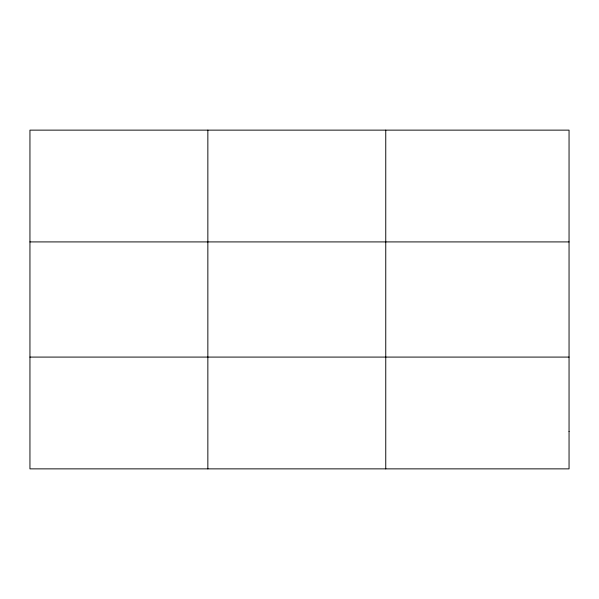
<?xml version="1.0" encoding="UTF-8"?>
<svg xmlns="http://www.w3.org/2000/svg" width="599" height="599" viewBox="0 0 599 599"><rect width="100%" height="100%" fill="white"/><g stroke="black" fill="none" stroke-linecap="round" stroke-linejoin="round"><path stroke-width="0.9" d="M207.853 130.133L207.853 468.867M385.756 130.133L385.756 468.867M29.95 241.914L569.05 241.914M29.95 357.086L569.05 357.086M569.05 431.609L569.05 468.867L29.95 468.867L29.95 130.133L569.05 130.133L569.05 431.609"/></g></svg>
